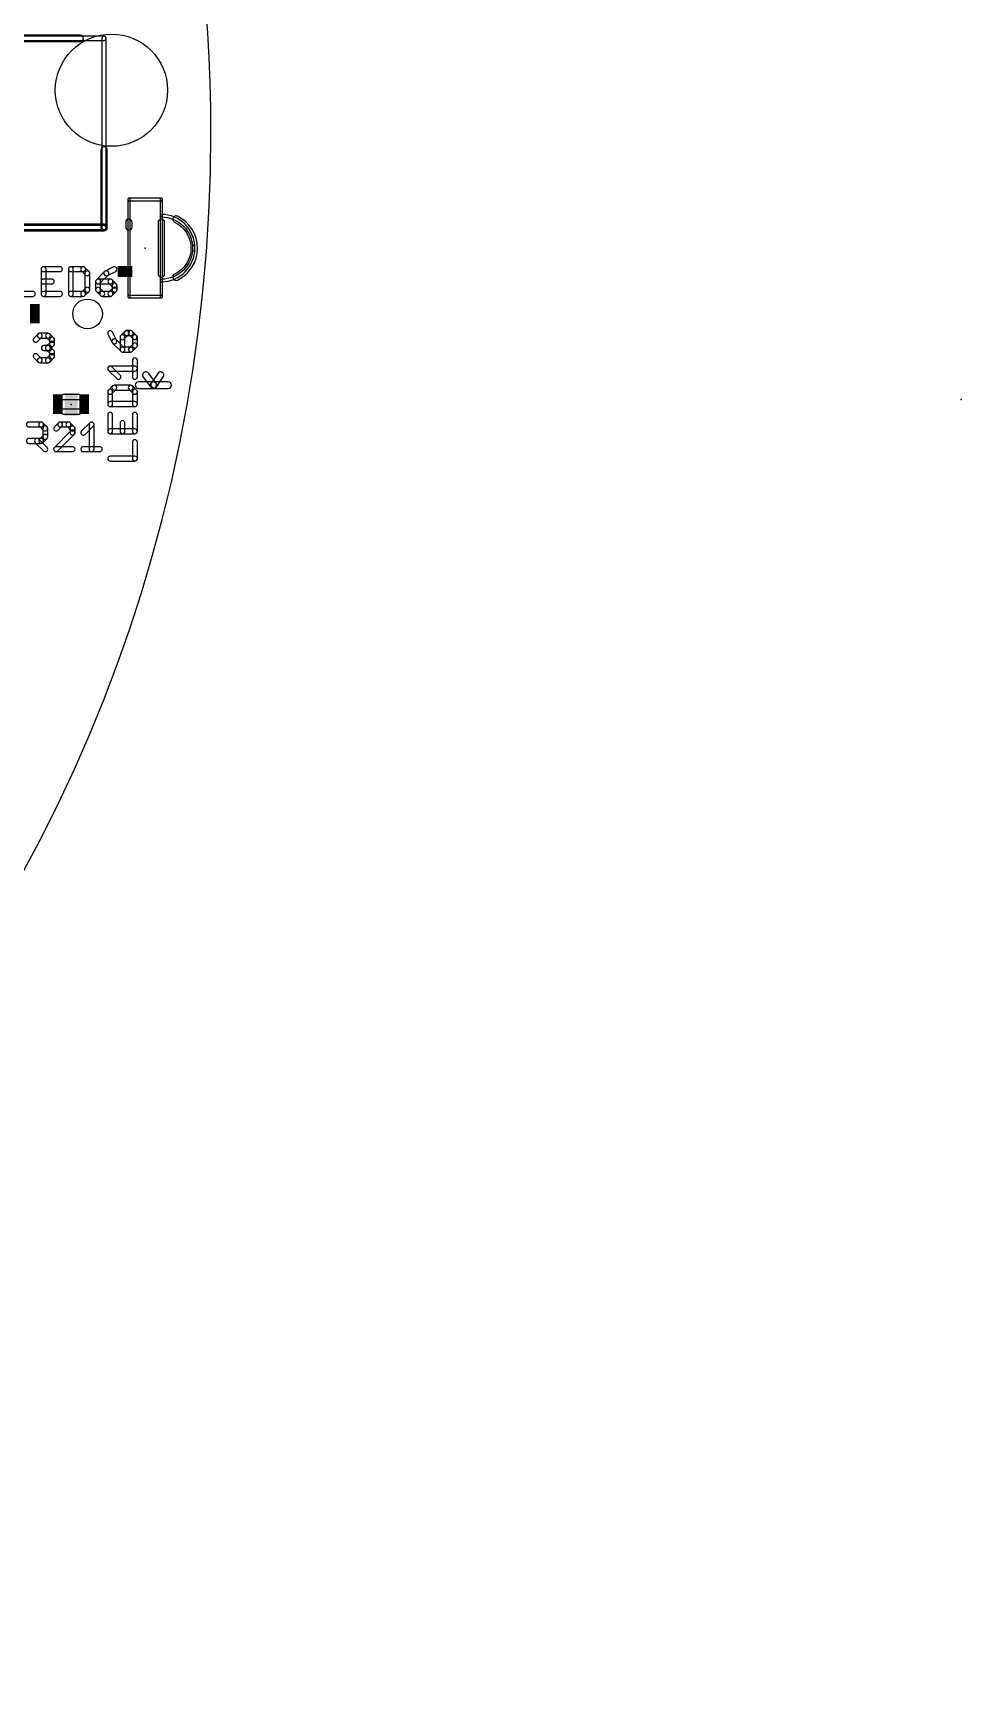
# Model space of a CAD drawing. Extents: x -10 to 136, y -30 to 100.
# Drawn here: x 107.3 to 135.9, y 1.8 to 52.6 of the extents above; entities that cross this region are included whole.
import ezdxf

# ---------------------------------------------------------------- set-up
doc = ezdxf.new("R2010")
doc.units = 0
for name, color, linetype in [('17', 82, 'CONTINUOUS'), ('18', 82, 'CONTINUOUS'), ('20', 7, 'CONTINUOUS'), ('21', 253, 'CONTINUOUS'), ('23', 7, 'CONTINUOUS'), ('25', 253, 'CONTINUOUS'), ('51', 253, 'CONTINUOUS')]:
    doc.layers.add(name, color=color, linetype=linetype)

# ---------------------------------------------------------------- blocks, each defined once
blk = doc.blocks.new('ROUNDP')
blk.add_circle((0, 0), 0.5)
blk = doc.blocks.new('RECT')
blk.add_solid([(-0.5, -0.5), (0.5, -0.5), (-0.5, 0.5), (0.5, 0.5)])
blk = doc.blocks.new('ROUNDV')
blk.add_circle((0, 0), 0.5)

msp = doc.modelspace()

# ---------------------------------------------------------------- linework, layer by layer
at = {"layer": '20'}
for centre, start, end in [((65.024, 49.5402), 359.9877, 58.1884), ((65.024, 49.53), 180, 0)]:
    msp.add_arc(centre, 47.752, start, end, dxfattribs=at)
at = {"layer": '21'}
for points in [[(108.7374, 52.5526), (97.5106, 52.5526, 1), (97.5106, 52.3494), (108.7374, 52.3494, 1)], [(109.3724, 48.9966), (109.3724, 46.609, 1), (109.5756, 46.609), (109.5756, 48.9966, 1)], [(110.3456, 46.629), (110.3456, 46.769, 1), (110.1424, 46.769), (110.1424, 46.629, 1)], [(111.3456, 45.179), (111.3456, 46.764, 1), (111.1424, 46.764), (111.1424, 45.179, 1)], [(111.655, 45.1706, 1), (111.743, 44.9874, 0.6292), (111.743, 46.9556, 1), (111.655, 46.7724, -0.6292)], [(109.474, 46.7106), (96.774, 46.7106, 1), (96.774, 46.5074), (109.474, 46.5074, 1)], [(110.538, 41.6384), (110.998, 41.6384, 1), (110.998, 41.8416), (110.538, 41.8416, 1)], [(111.0791, 41.8012), (110.8453, 42.1112, 1), (110.6831, 41.9888), (110.9169, 41.6788, 1)], [(111.458, 41.8416), (110.998, 41.8416, 1), (110.998, 41.6384), (111.458, 41.6384, 1)], [(111.1084, 41.6997), (111.3014, 41.9943, 1), (111.1314, 42.1057), (110.9384, 41.8111, 1)]]:
    msp.add_lwpolyline(points, format="xyb", close=True, dxfattribs=at)
at = {"layer": '23'}
for p in [(110.744, 45.974), (110.998, 41.91), (135.9408, 41.3004), (108.458, 41.148)]:
    msp.add_point(p, dxfattribs=at)
at = {"layer": '25'}
for points in [[(108.1157, 45.3991), (107.6073, 45.3991, 1), (107.6073, 45.2467), (108.1157, 45.2467, 1)], [(107.5311, 45.3229), (107.5311, 44.5602, 1), (107.6835, 44.5602), (107.6835, 45.3229, 1)], [(108.3731, 45.3229), (108.3731, 44.5602, 1), (108.5255, 44.5602), (108.5255, 45.3229, 1)], [(108.8306, 45.3991), (108.4493, 45.3991, 1), (108.4493, 45.2467), (108.8306, 45.2467, 1)], [(109.0116, 45.2496), (108.8845, 45.3767, 1), (108.7767, 45.269), (108.9038, 45.1419, 1)], [(109.0339, 44.6873), (109.0339, 45.1957, 1), (108.8815, 45.1957), (108.8815, 44.6873, 1)], [(109.4916, 45.2496), (109.2373, 44.9954, 1), (109.3451, 44.8876), (109.5993, 45.1419, 1)], [(109.7656, 45.391), (109.5114, 45.2639, 1), (109.5795, 45.1276), (109.8337, 45.2547, 1)], [(107.6073, 44.8653), (107.8615, 44.8653, 1), (107.8615, 45.0177), (107.6073, 45.0177, 1)], [(108.8845, 44.5063), (109.0116, 44.6334, 1), (108.9038, 44.7412), (108.7767, 44.6141, 1)], [(109.215, 44.9415), (109.215, 44.6873, 1), (109.3674, 44.6873), (109.3674, 44.9415, 1)], [(109.6726, 45.0177), (109.2912, 45.0177, 1), (109.2912, 44.8653), (109.6726, 44.8653, 1)], [(109.2373, 44.6334), (109.3645, 44.5063, 1), (109.4722, 44.6141), (109.3451, 44.7412, 1)], [(109.8535, 44.8683), (109.7264, 44.9954, 1), (109.6187, 44.8876), (109.7458, 44.7605, 1)], [(109.7264, 44.5063), (109.8535, 44.6334, 1), (109.7458, 44.7412), (109.6187, 44.6141, 1)], [(109.8759, 44.6873), (109.8759, 44.8144, 1), (109.7235, 44.8144), (109.7235, 44.6873, 1)], [(106.7653, 44.484), (107.2738, 44.484, 1), (107.2738, 44.6364), (106.7653, 44.6364, 1)], [(107.6073, 44.484), (108.1157, 44.484, 1), (108.1157, 44.6364), (107.6073, 44.6364, 1)], [(108.4493, 44.484), (108.8306, 44.484, 1), (108.8306, 44.6364), (108.4493, 44.6364, 1)], [(109.4183, 44.484), (109.6726, 44.484, 1), (109.6726, 44.6364), (109.4183, 44.6364, 1)], [(107.4159, 43.0886), (107.543, 43.2157, 1), (107.4353, 43.3234), (107.3081, 43.1963, 1)], [(107.4891, 43.1934), (107.7434, 43.1934, 1), (107.7434, 43.3458), (107.4891, 43.3458, 1)], [(107.6895, 43.2157), (107.8166, 43.0886, 1), (107.9243, 43.1963), (107.7972, 43.3234, 1)], [(107.7943, 43.1424), (107.7943, 43.0153, 1), (107.9467, 43.0153), (107.9467, 43.1424, 1)], [(109.5957, 43.3138), (109.7228, 43.0596, 1), (109.8591, 43.1278), (109.732, 43.382, 1)], [(110.1184, 43.4018), (109.9913, 43.2747, 1), (110.0991, 43.1669), (110.2262, 43.294, 1)], [(109.969, 43.2208), (109.969, 42.8395, 1), (110.1214, 42.8395), (110.1214, 43.2208, 1)], [(110.2994, 43.4241), (110.1723, 43.4241, 1), (110.1723, 43.2717), (110.2994, 43.2717, 1)], [(110.4804, 43.2747), (110.3533, 43.4018, 1), (110.2455, 43.294), (110.3726, 43.1669, 1)], [(110.5027, 42.9666), (110.5027, 43.2208, 1), (110.3503, 43.2208), (110.3503, 42.9666, 1)], [(107.543, 42.5608), (107.4159, 42.6879, 1), (107.3081, 42.5801), (107.4353, 42.453, 1)], [(107.7434, 42.9644), (107.6162, 42.9644, 1), (107.6162, 42.812), (107.7434, 42.812, 1)], [(107.8166, 43.0692), (107.6895, 42.9421, 1), (107.7972, 42.8343), (107.9243, 42.9615, 1)], [(107.6895, 42.8343), (107.8166, 42.7072, 1), (107.9243, 42.815), (107.7972, 42.9421, 1)], [(107.8166, 42.6879), (107.6895, 42.5608, 1), (107.7972, 42.453), (107.9243, 42.5801, 1)], [(107.7943, 42.7611), (107.7943, 42.634, 1), (107.9467, 42.634), (107.9467, 42.7611, 1)], [(109.7371, 43.0398), (109.9913, 42.7856, 1), (110.0991, 42.8933), (109.8448, 43.1476, 1)], [(110.0452, 42.7633), (110.2994, 42.7633, 1), (110.2994, 42.9157), (110.0452, 42.9157, 1)], [(110.3533, 42.7856), (110.4804, 42.9127, 1), (110.3726, 43.0205), (110.2455, 42.8933, 1)], [(107.7434, 42.5831), (107.4891, 42.5831, 1), (107.4891, 42.4307), (107.7434, 42.4307, 1)], [(109.9719, 42.0514), (109.7177, 42.3056, 1), (109.61, 42.1978), (109.8642, 41.9436, 1)], [(109.6639, 42.1755), (110.4265, 42.1755, 1), (110.4265, 42.3279), (109.6639, 42.3279, 1)], [(110.5027, 41.9975), (110.5027, 42.5059, 1), (110.3503, 42.5059), (110.3503, 41.9975, 1)], [(109.7371, 41.7178), (109.61, 41.5907, 1), (109.7177, 41.483), (109.8448, 41.6101, 1)], [(110.2994, 41.7402), (109.791, 41.7402, 1), (109.791, 41.5878), (110.2994, 41.5878, 1)], [(110.4804, 41.5907), (110.3533, 41.7178, 1), (110.2455, 41.6101), (110.3726, 41.483, 1)], [(109.5877, 41.5369), (109.5877, 41.1555, 1), (109.7401, 41.1555), (109.7401, 41.5369, 1)], [(109.6639, 41.0793), (110.4265, 41.0793, 1), (110.4265, 41.2317), (109.6639, 41.2317, 1)], [(110.5027, 41.1555), (110.5027, 41.5369, 1), (110.3503, 41.5369), (110.3503, 41.1555, 1)], [(109.5877, 40.822), (109.5877, 40.3136, 1), (109.7401, 40.3136), (109.7401, 40.822, 1)], [(110.5027, 40.3136), (110.5027, 40.822, 1), (110.3503, 40.822), (110.3503, 40.3136, 1)], [(107.1513, 40.4502), (107.5326, 40.4502, 1), (107.5326, 40.6026), (107.1513, 40.6026, 1)], [(107.4787, 40.4725), (107.6059, 40.3454, 1), (107.7136, 40.4531), (107.5865, 40.5802, 1)], [(107.6059, 40.1989), (107.4787, 40.0718, 1), (107.5865, 39.964), (107.7136, 40.0911, 1)], [(107.5835, 40.3992), (107.5835, 40.145, 1), (107.7359, 40.145), (107.7359, 40.3992, 1)], [(108.0665, 40.5802), (107.9394, 40.4531, 1), (108.0471, 40.3454), (108.1743, 40.4725, 1)], [(108.0471, 39.7098), (108.5556, 40.2183, 1), (108.4478, 40.326), (107.9394, 39.8176, 1)], [(108.3746, 40.6026), (108.1204, 40.6026, 1), (108.1204, 40.4502), (108.3746, 40.4502, 1)], [(108.5556, 40.4531), (108.4285, 40.5802, 1), (108.3207, 40.4725), (108.4478, 40.3454, 1)], [(108.5779, 40.2721), (108.5779, 40.3992, 1), (108.4255, 40.3992), (108.4255, 40.2721, 1)], [(108.8891, 40.2183), (109.1433, 40.4725, 1), (109.0356, 40.5802), (108.7813, 40.326, 1)], [(109.0132, 40.5264), (109.0132, 39.7637, 1), (109.1656, 39.7637), (109.1656, 40.5264, 1)], [(109.6639, 40.2374), (110.4265, 40.2374, 1), (110.4265, 40.3898), (109.6639, 40.3898, 1)], [(110.1214, 40.3136), (110.1214, 40.5678, 1), (109.969, 40.5678), (109.969, 40.3136, 1)], [(107.5326, 40.0941), (107.1513, 40.0941, 1), (107.1513, 39.9417), (107.5326, 39.9417, 1)], [(107.3516, 39.964), (107.6059, 39.7098, 1), (107.7136, 39.8176), (107.4594, 40.0718, 1)], [(108.5017, 39.8399), (107.9933, 39.8399, 1), (107.9933, 39.6875), (108.5017, 39.6875, 1)], [(108.8352, 39.6875), (109.3437, 39.6875, 1), (109.3437, 39.8399), (108.8352, 39.8399, 1)], [(110.5027, 39.4716), (110.5027, 39.98, 1), (110.3503, 39.98), (110.3503, 39.4716, 1)], [(109.6639, 39.3954), (110.4265, 39.3954, 1), (110.4265, 39.5478), (109.6639, 39.5478, 1)]]:
    msp.add_lwpolyline(points, format="xyb", close=True, dxfattribs=at)
at = {"layer": '51'}
for points in [[(96.774, 52.3875), (109.474, 52.3875, 1), (109.474, 52.5145), (96.774, 52.5145, 1)], [(109.4105, 52.451), (109.4105, 46.609, 1), (109.5375, 46.609), (109.5375, 52.451, 1)], [(110.2821, 44.474), (110.2821, 47.474, 1), (110.2059, 47.474), (110.2059, 44.474, 1)], [(110.244, 47.4359), (111.244, 47.4359, 1), (111.244, 47.5121), (110.244, 47.5121, 1)], [(111.2059, 47.474), (111.2059, 46.974, 1), (111.2821, 46.974), (111.2821, 47.474, 1)], [(111.2059, 46.974), (111.2059, 44.974, 1), (111.2821, 44.974), (111.2821, 46.974, 1)], [(111.244, 45.0121, 1), (111.244, 44.9359, 1), (111.244, 47.0121, 1), (111.244, 46.9359, -1)], [(109.474, 46.6725), (96.774, 46.6725, 1), (96.774, 46.5455), (109.474, 46.5455, 1)], [(112.2821, 45.924), (112.2821, 46.024, 1), (112.2059, 46.024), (112.2059, 45.924, 1)], [(111.2059, 44.974), (111.2059, 44.474, 1), (111.2821, 44.474), (111.2821, 44.974, 1)], [(111.244, 44.5121), (110.244, 44.5121, 1), (110.244, 44.4359), (111.244, 44.4359, 1)], [(108.213, 41.2958), (108.703, 41.2958, 1), (108.703, 41.4482), (108.213, 41.4482, 1)], [(108.703, 41.0002), (108.213, 41.0002, 1), (108.213, 40.8478), (108.703, 40.8478, 1)]]:
    msp.add_lwpolyline(points, format="xyb", close=True, dxfattribs=at)

# ---------------------------------------------------------------- block references
at = {"layer": '17', "xscale": 3.4671, "yscale": 3.4671, "rotation": 180}
msp.add_blockref('ROUNDP', (109.7026, 50.8508), dxfattribs=at)
msp.add_blockref('ROUNDP', (109.7026, 50.8508), dxfattribs=at)
at = {"layer": '18', "xscale": 0.9144, "yscale": 0.9144}
msp.add_blockref('ROUNDV', (108.966, 43.942), dxfattribs=at)
at = {"layer": '21'}
for p, xscale, yscale, rotation in [((110.119, 45.249), 0.34, 0.45, 90), ((108.458, 41.148), 0.4064, 0.7112, 180)]:
    msp.add_blockref('RECT', p, dxfattribs=dict(at, xscale=xscale, yscale=yscale, rotation=rotation))
at = {"layer": '51', "xscale": 0.3, "yscale": 0.5999, "rotation": 180}
for p in [(107.338, 43.9469), (108.0492, 41.1529), (108.862, 41.1529)]:
    msp.add_blockref('RECT', p, dxfattribs=at)

doc.saveas('drawing.dxf')
